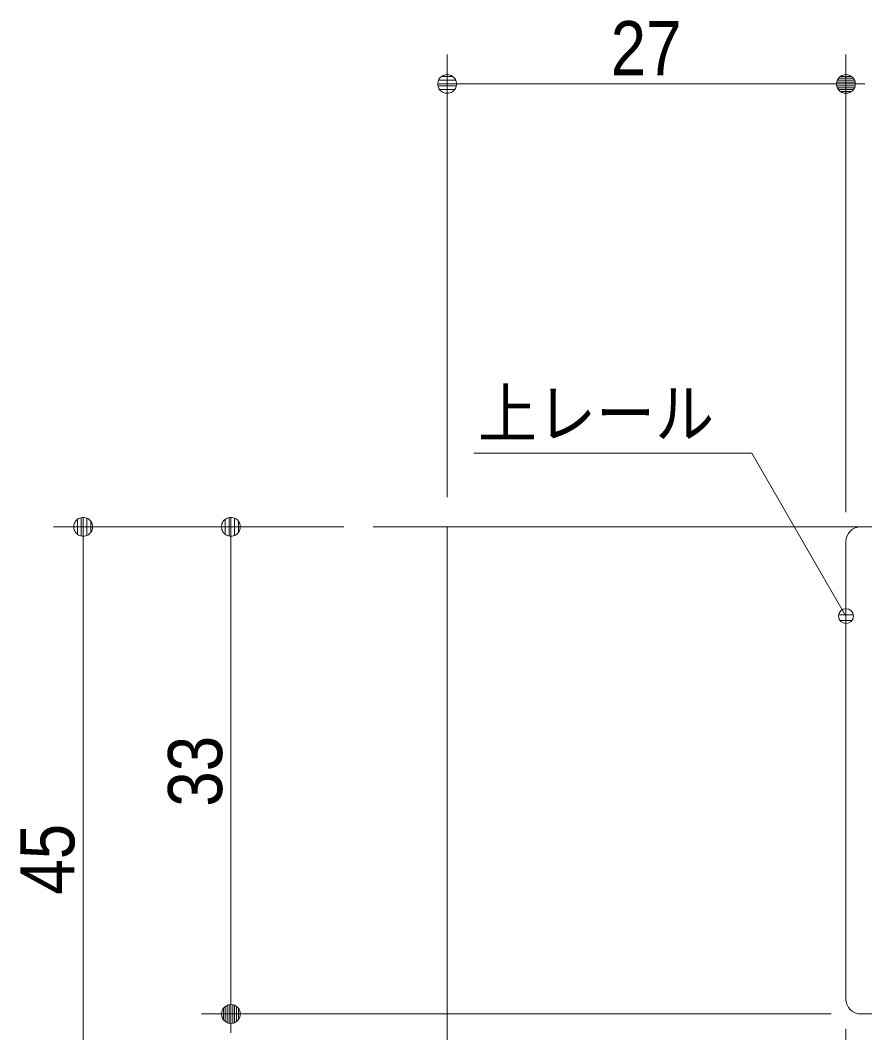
# Model space of a CAD drawing. Units: millimetres, scale not verified, with parts at other scales. Extents: x -6062 to 6062, y -3045 to 3045.
# Drawn here: x -318 to 253, y 798 to 1483 of the extents above; entities that cross this region are included whole.
import ezdxf
from ezdxf.enums import TextEntityAlignment as Align

# ---------------------------------------------------------------- set-up
doc = ezdxf.new("R2010")
doc.units = ezdxf.units.MM
doc.header["$LTSCALE"] = 20
for name, color, linetype, lineweight in [('0-0_3一般', 7, 'Continuous', 9), ('0-1_2寸法-1', 7, 'Continuous', 9), ('0-2_0', 7, 'Continuous', 9), ('0-3_2寸法-3', 7, 'Continuous', 9)]:
    doc.layers.add(name, color=color, linetype=linetype, lineweight=lineweight)
doc.styles.add('ＭＳ ゴシック', font='')
doc.styles.add('ＭＳ Ｐゴシック', font='')
doc.styles.get('ＭＳ ゴシック').set_extended_font_data('MS Gothic')
doc.styles.get('ＭＳ Ｐゴシック').set_extended_font_data('MS PGothic')

# ---------------------------------------------------------------- blocks, each defined once
blk = doc.blocks.new('グループ-29')
at = {"layer": '0-0_3一般'}
blk.add_line((34163.7, 22804.9), (59163.7, 22804.9), dxfattribs=at)
blk = doc.blocks.new('グループ-31')
at = {"layer": '0-0_3一般'}
for p, q in [((40763.7, 22804.9), (40763.9, 22804.9)), ((44543.7, 22804.9), (40763.7, 22804.9)), ((40563.7, 22604.9), (40563.9, 22604.9)), ((40563.7, 22604.9), (40563.7, 16404.9)), ((40763.7, 16204.9), (43453.7, 16204.9))]:
    blk.add_line(p, q, dxfattribs=at)
for centre, start, end in [((40763.7, 22604.9), 90, 135), ((40763.7, 22604.9), 135, 180), ((40763.7, 16404.9), 180, 225), ((40763.7, 16404.9), 225, 270)]:
    blk.add_arc(centre, 200, start, end, dxfattribs=at)
blk = doc.blocks.new('グループ-47')
at = {"layer": '0-0_3一般'}
blk.add_blockref('グループ-31', (0, 0), dxfattribs=at)
blk = doc.blocks.new('グループ-48')
at = {"layer": '0-0_3一般'}
blk.add_line((35163.7, 22804.9), (35163.7, -37000), dxfattribs=at)
for name in ['グループ-47', 'グループ-29']:
    blk.add_blockref(name, (0, 0), dxfattribs=at)
blk = doc.blocks.new('_Dot')
at = {"layer": '0-2_0'}
for p, q in [((-10, 0), (-20, 0)), ((9.78, 2), (-9.78, 2)), ((7.99, 6), (-7.99, 6)), ((9.16, -3.98), (-9.16, -3.98)), ((6, -7.98), (-6, -7.98))]:
    blk.add_line(p, q, dxfattribs=at)
for points in [[(10, 0), (9.92, 1.25), (9.69, 2.49), (9.3, 3.68), (8.76, 4.82), (8.09, 5.88), (7.29, 6.85), (6.37, 7.71), (5.36, 8.44), (4.26, 9.05), (3.09, 9.51), (1.87, 9.82), (0.63, 9.98), (-0.63, 9.98), (-1.87, 9.82), (-3.09, 9.51), (-4.26, 9.05), (-5.36, 8.44), (-6.37, 7.71), (-7.29, 6.85), (-8.09, 5.88), (-8.76, 4.82), (-9.3, 3.68), (-9.69, 2.49), (-9.92, 1.25), (-10, 0), (0, 0)], [(-10, 0), (-9.92, -1.25), (-9.69, -2.49), (-9.3, -3.68), (-8.76, -4.82), (-8.09, -5.88), (-7.29, -6.85), (-6.37, -7.71), (-5.36, -8.44), (-4.26, -9.05), (-3.09, -9.51), (-1.87, -9.82), (-0.63, -9.98), (0.63, -9.98), (1.87, -9.82), (3.09, -9.51), (4.26, -9.05), (5.36, -8.44), (6.37, -7.71), (7.29, -6.85), (8.09, -5.88), (8.76, -4.82), (9.3, -3.68), (9.69, -2.49), (9.92, -1.25), (10, 0), (0, 0)]]:
    blk.add_lwpolyline(points, close=True, dxfattribs=at)

msp = doc.modelspace()

# ---------------------------------------------------------------- linework, layer by layer
at = {"layer": '0-1_2寸法-1'}
for p, q in [((-29.32, 1160.25), (-29.32, 1460.25)), ((240.68, 1150.25), (240.68, 1460.25)), ((240.68, 1150.25), (240.68, 1460.25)), ((227.97, 1440.25), (-16.6, 1440.25)), ((-195.69, 1140.25), (-295.69, 1140.25)), ((-99.32, 1140.25), (-195.69, 1140.25)), ((-275.69, 702.96), (-275.69, 1127.53)), ((-175.69, 1127.53), (-175.69, 822.96)), ((230.68, 810.25), (-195.69, 810.25)), ((230.68, 810.25), (-195.69, 810.25)), ((240.68, 800.25), (240.68, 140.25))]:
    msp.add_line(p, q, dxfattribs=at)
at = {"layer": '0-3_2寸法-3'}
for p, q in [((240.86, 1084.73), (240.51, 1084.73)), ((240.86, 1084.73), (240.51, 1084.73)), ((245.58, 1080.73), (235.79, 1080.73)), ((244.68, 1076.73), (236.69, 1076.73))]:
    msp.add_line(p, q, dxfattribs=at)
msp.add_lwpolyline([(240.68, 1079.74), (177.01, 1190.25), (-11.28, 1190.25)], dxfattribs=at)
msp.add_circle((240.68, 1079.74), 5.01, dxfattribs=at)
msp.add_circle((240.68, 1079.74), 5.01, dxfattribs=at)

# ---------------------------------------------------------------- block references
at = {"layer": '0-0_3一般', "xscale": 0.05, "yscale": 0.05}
msp.add_blockref('グループ-48', (-1787.5, 0), dxfattribs=at)
at = {"layer": '0-1_2寸法-1', "xscale": 0.6356201, "yscale": 0.6356201}
for p, rotation in [((-29.32, 1440.25), 180), ((240.68, 1440.25), 180), ((-275.69, 1140.25), 90), ((-175.69, 1140.25), 90), ((-175.69, 810.25), 270), ((-175.69, 810.25), 90)]:
    msp.add_blockref('_Dot', p, dxfattribs=dict(at, rotation=rotation))
msp.add_blockref('_Dot', (240.68, 1440.25), dxfattribs=at)

# ---------------------------------------------------------------- texts
at = {"layer": '0-1_2寸法-1', "style": 'ＭＳ Ｐゴシック', "width": 0.9}
msp.add_text('27', height=36.66, dxfattribs=at).set_placement((81.38, 1435.19), align=Align.BOTTOM_LEFT)
for s, p in [('33', (-170.63, 950.65)), ('45', (-270.63, 891.04))]:
    msp.add_text(s, height=36.66, rotation=90, dxfattribs=at).set_placement(p, align=Align.BOTTOM_LEFT)
at = {"layer": '0-3_2寸法-3', "style": 'ＭＳ ゴシック', "width": 0.9}
msp.add_text('上レール', height=32.55, dxfattribs=at).set_placement((-8.39, 1191.08), align=Align.BOTTOM_LEFT)

doc.saveas('drawing.dxf')
